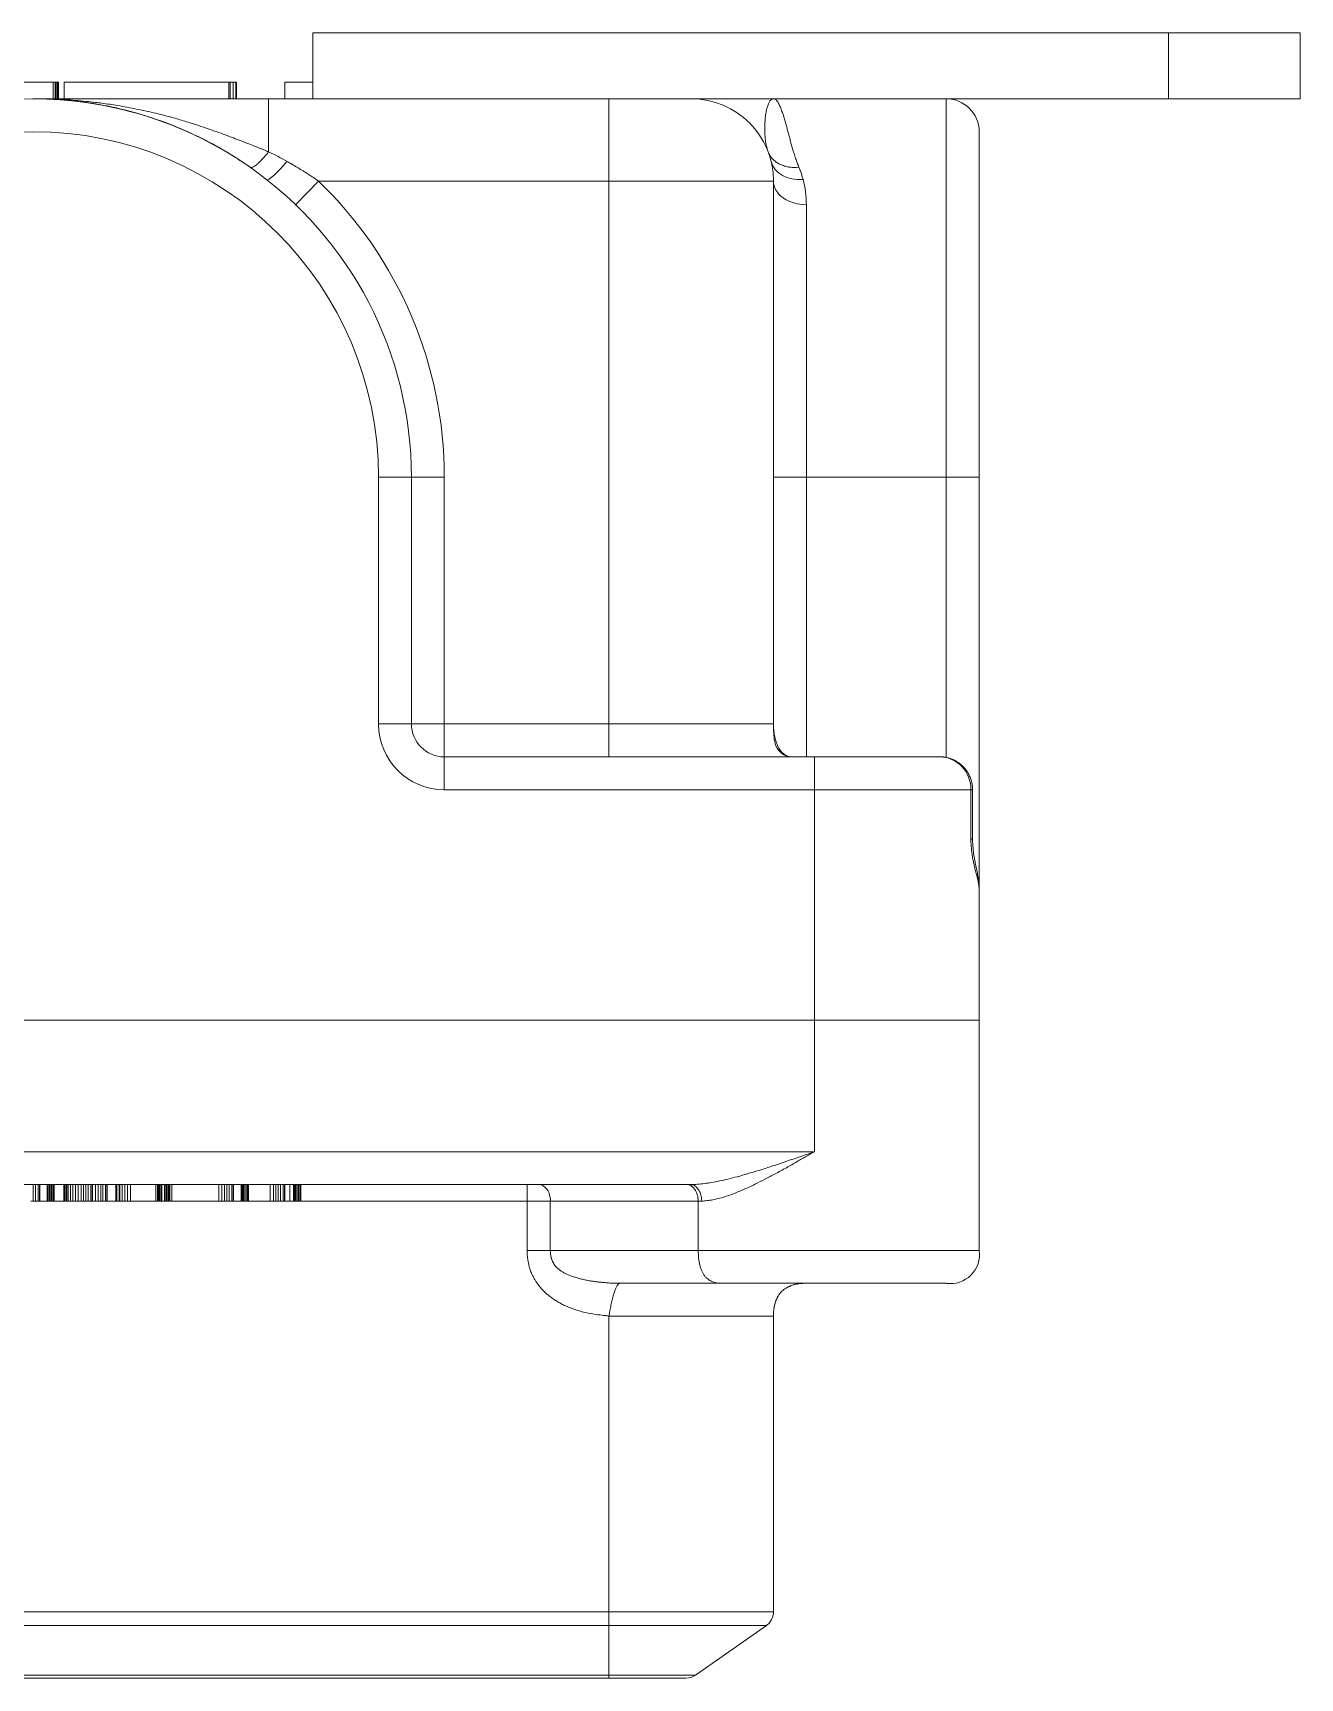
# Model space of a CAD drawing. Header units: millimetres. Extents: x -343 to 384, y -214 to 297.
# Drawn here: x 0 to 77, y -193.2 to -93.2 of the extents above; entities that cross this region are included whole.
import ezdxf

# ---------------------------------------------------------------- set-up
doc = ezdxf.new("R2010")
doc.units = ezdxf.units.MM
doc.linetypes.add('K5LT_THIN', pattern=[0])

# ---------------------------------------------------------------- blocks, each defined once
blk = doc.blocks.new('U5')
at = {"color": 7, "linetype": 'K5LT_THIN', "lineweight": 18}
for p, q in [((69, -93.17), (17, -93.17)), ((17, -93.17), (17, -97.17)), ((69, -93.17), (69, -97.17)), ((69, -93.17), (77, -93.17)), ((77, -93.17), (77, -97.17)), ((-0.84, -96.17), (1.23, -96.17)), ((1.23, -97.17), (1.23, -96.17)), ((1.23, -96.17), (1.35, -96.17)), ((1.35, -97.17), (1.35, -96.17)), ((1.35, -96.17), (1.36, -96.17)), ((1.36, -97.17), (1.36, -96.17)), ((1.36, -96.17), (1.42, -96.17)), ((1.42, -96.17), (1.5, -96.17)), ((1.42, -97.17), (1.42, -96.17)), ((1.5, -97.17), (1.5, -96.17)), ((1.5, -96.17), (1.54, -96.17)), ((1.54, -97.17), (1.54, -96.17)), ((1.54, -96.17), (1.56, -96.17)), ((1.56, -97.17), (1.56, -96.17)), ((1.9, -96.17), (11.9, -96.17)), ((1.9, -97.17), (1.9, -96.17)), ((11.9, -97.17), (11.9, -96.17)), ((11.9, -96.17), (11.99, -96.17)), ((11.99, -96.17), (12.17, -96.17)), ((11.99, -97.17), (11.99, -96.17)), ((12.17, -96.17), (12.33, -96.17)), ((12.17, -97.17), (12.17, -96.17)), ((12.33, -97.17), (12.33, -96.17)), ((12.33, -96.17), (12.38, -96.17)), ((12.38, -97.17), (12.38, -96.17)), ((15.3, -97.17), (15.3, -96.17)), ((15.3, -96.17), (17, -96.17)), ((0, -97.17), (1.04, -97.17)), ((14.32, -97.17), (0, -97.17)), ((0.05, -97.17), (0.01, -97.17)), ((0.12, -97.17), (0.12, -97.17)), ((1.9, -97.17), (1.7, -97.17)), ((35, -97.17), (14.32, -97.17)), ((14.32, -97.17), (14.32, -100.4)), ((35, -97.17), (40, -97.17)), ((35, -97.17), (35, -102.17)), ((69, -97.17), (35, -97.17)), ((55.5, -97.17), (55.5, -120.17)), ((77, -97.17), (69, -97.17)), ((57.5, -99.17), (57.5, -120.17)), ((17.35, -102.17), (15.96, -103.61)), ((35, -102.17), (17.35, -102.17)), ((35, -135.17), (35, -102.17)), ((35, -102.17), (45, -102.17)), ((45, -135.18), (45, -102.17)), ((47, -103.61), (47, -120.17)), ((23, -120.17), (21, -120.17)), ((21, -135.17), (21, -120.17)), ((25, -120.17), (23, -120.17)), ((23, -135.17), (23, -120.17)), ((25, -135.17), (25, -120.17)), ((45, -120.17), (47, -120.17)), ((47, -120.17), (55.5, -120.17)), ((47, -120.17), (47, -137.17)), ((55.5, -120.17), (57.5, -120.17)), ((55.5, -120.17), (55.5, -137.21)), ((57.5, -120.17), (57.5, -146.17)), ((21, -135.17), (23, -135.17)), ((23, -135.17), (25, -135.17)), ((25, -135.17), (35, -135.17)), ((25, -137.17), (25, -135.17)), ((35, -137.17), (35, -135.17)), ((45, -135.17), (35, -135.17)), ((45, -135.17), (45, -135.17)), ((45.53, -136.91), (45.54, -136.91)), ((45.53, -136.91), (45.54, -136.91)), ((25, -139.17), (25, -137.17)), ((47.5, -137.17), (25, -137.17)), ((38, -137.17), (45, -137.17)), ((50.5, -137.17), (44.5, -137.17)), ((44.5, -137.17), (45, -137.17)), ((44.5, -137.17), (45, -137.17)), ((45, -137.17), (44.5, -137.17)), ((47.5, -137.17), (55.1, -137.17)), ((47.5, -137.17), (47.5, -139.17)), ((50.27, -137.17), (50.5, -137.17)), ((47.5, -139.17), (25, -139.17)), ((47.5, -139.17), (47.5, -153.17)), ((47.5, -139.17), (57, -139.17)), ((57, -139.17), (57, -142.17)), ((57.1, -139.17), (57, -139.17)), ((57.1, -139.17), (57.1, -142.17)), ((57, -142.17), (57.1, -142.17)), ((57.5, -145.24), (57.5, -153.17)), ((47.5, -153.17), (-47.5, -153.17)), ((47.5, -153.17), (-47.5, -153.17)), ((47.5, -153.17), (47.5, -161.17)), ((57.5, -153.17), (47.5, -153.17)), ((57.5, -153.17), (47.5, -153.17)), ((57.5, -153.17), (57.5, -161.17)), ((-47.5, -161.17), (47.5, -161.17)), ((57.5, -161.17), (57.5, -167.17)), ((-39.95, -163.17), (39.95, -163.17)), ((0.02, -163.17), (0.02, -164.17)), ((0.16, -163.17), (0.16, -164.17)), ((0.32, -163.17), (0.32, -164.17)), ((0.4, -163.17), (0.4, -164.17)), ((0.41, -163.17), (0.41, -164.17)), ((0.42, -163.17), (0.42, -164.17)), ((0.86, -163.17), (0.86, -164.17)), ((0.87, -163.17), (0.87, -164.17)), ((0.93, -163.17), (0.93, -164.17)), ((1, -163.17), (1, -164.17)), ((1.08, -163.17), (1.08, -164.17)), ((1.16, -163.17), (1.16, -164.17)), ((1.23, -163.17), (1.23, -164.17)), ((1.29, -163.17), (1.29, -164.17)), ((1.3, -163.17), (1.3, -164.17)), ((1.87, -163.17), (1.87, -164.17)), ((1.91, -163.17), (1.91, -164.17)), ((2, -163.17), (2, -164.17)), ((2.07, -163.17), (2.07, -164.17)), ((2.14, -163.17), (2.14, -164.17)), ((2.28, -163.17), (2.28, -164.17)), ((2.42, -163.17), (2.42, -164.17)), ((2.58, -163.17), (2.58, -164.17)), ((2.75, -163.17), (2.75, -164.17)), ((2.93, -163.17), (2.93, -164.17)), ((3.08, -163.17), (3.08, -164.17)), ((3.22, -163.17), (3.22, -164.17)), ((3.35, -163.17), (3.35, -164.17)), ((3.51, -163.17), (3.51, -164.17)), ((3.6, -163.17), (3.6, -164.17)), ((3.61, -163.17), (3.61, -164.17)), ((3.62, -163.17), (3.62, -164.17)), ((3.63, -163.17), (3.63, -164.17)), ((3.81, -163.17), (3.81, -164.17)), ((3.97, -163.17), (3.97, -164.17)), ((4.12, -163.17), (4.12, -164.17)), ((4.25, -163.17), (4.25, -164.17)), ((4.41, -163.17), (4.41, -164.17)), ((4.5, -163.17), (4.5, -164.17)), ((4.51, -163.17), (4.51, -164.17)), ((4.51, -163.17), (4.51, -164.17)), ((5.04, -163.17), (5.04, -164.17)), ((5.09, -163.17), (5.09, -164.17)), ((5.24, -163.17), (5.24, -164.17)), ((5.29, -163.17), (5.29, -164.17)), ((5.43, -163.17), (5.43, -164.17)), ((5.58, -163.17), (5.58, -164.17)), ((5.74, -163.17), (5.74, -164.17)), ((5.92, -163.17), (5.92, -164.17)), ((7.47, -163.17), (7.47, -164.17)), ((7.58, -163.17), (7.58, -164.17)), ((7.64, -163.17), (7.64, -164.17)), ((7.67, -163.17), (7.67, -164.17)), ((7.69, -163.17), (7.69, -164.17)), ((7.7, -163.17), (7.7, -164.17)), ((7.77, -163.17), (7.77, -164.17)), ((7.84, -163.17), (7.84, -164.17)), ((7.99, -163.17), (7.99, -164.17)), ((8.07, -163.17), (8.07, -164.17)), ((8.12, -163.17), (8.12, -164.17)), ((8.14, -163.17), (8.14, -164.17)), ((8.22, -163.17), (8.22, -164.17)), ((8.23, -163.17), (8.23, -164.17)), ((8.25, -163.17), (8.25, -164.17)), ((8.27, -163.17), (8.27, -164.17)), ((8.33, -163.17), (8.33, -164.17)), ((8.44, -163.17), (8.44, -164.17)), ((11.3, -163.17), (11.3, -164.17)), ((11.48, -163.17), (11.48, -164.17)), ((11.64, -163.17), (11.64, -164.17)), ((11.79, -163.17), (11.79, -164.17)), ((11.92, -163.17), (11.92, -164.17)), ((12.08, -163.17), (12.08, -164.17)), ((12.16, -163.17), (12.16, -164.17)), ((12.18, -163.17), (12.18, -164.17)), ((12.18, -163.17), (12.18, -164.17)), ((12.66, -163.17), (12.66, -164.17)), ((12.68, -163.17), (12.68, -164.17)), ((12.73, -163.17), (12.73, -164.17)), ((12.8, -163.17), (12.8, -164.17)), ((12.88, -163.17), (12.88, -164.17)), ((12.96, -163.17), (12.96, -164.17)), ((13.03, -163.17), (13.03, -164.17)), ((13.09, -163.17), (13.09, -164.17)), ((13.1, -163.17), (13.1, -164.17)), ((14.42, -163.17), (14.42, -164.17)), ((14.61, -163.17), (14.61, -164.17)), ((14.76, -163.17), (14.76, -164.17)), ((14.91, -163.17), (14.91, -164.17)), ((15.05, -163.17), (15.05, -164.17)), ((15.21, -163.17), (15.21, -164.17)), ((15.29, -163.17), (15.29, -164.17)), ((15.3, -163.17), (15.3, -164.17)), ((15.31, -163.17), (15.31, -164.17)), ((15.61, -163.17), (15.61, -164.17)), ((15.62, -163.17), (15.62, -164.17)), ((15.84, -163.17), (15.84, -164.17)), ((15.87, -163.17), (15.87, -164.17)), ((15.92, -163.17), (15.92, -164.17)), ((15.98, -163.17), (15.98, -164.17)), ((16.05, -163.17), (16.05, -164.17)), ((16.13, -163.17), (16.13, -164.17)), ((16.21, -163.17), (16.21, -164.17)), ((16.25, -163.17), (16.25, -164.17)), ((16.28, -163.17), (16.28, -164.17)), ((30.03, -163.17), (30.03, -164.17)), ((0.02, -164.17), (-0.12, -164.17)), ((0.16, -164.17), (0.02, -164.17)), ((0.32, -164.17), (0.16, -164.17)), ((0.4, -164.17), (0.32, -164.17)), ((0.41, -164.17), (0.4, -164.17)), ((0.42, -164.17), (0.41, -164.17)), ((0.86, -164.17), (0.42, -164.17)), ((0.87, -164.17), (0.86, -164.17)), ((0.93, -164.17), (0.87, -164.17)), ((1, -164.17), (0.93, -164.17)), ((1.08, -164.17), (1, -164.17)), ((1.16, -164.17), (1.08, -164.17)), ((1.23, -164.17), (1.16, -164.17)), ((1.29, -164.17), (1.23, -164.17)), ((1.3, -164.17), (1.29, -164.17)), ((1.87, -164.17), (1.3, -164.17)), ((1.91, -164.17), (1.87, -164.17)), ((2, -164.17), (1.91, -164.17)), ((2.07, -164.17), (2, -164.17)), ((2.14, -164.17), (2.07, -164.17)), ((2.28, -164.17), (2.14, -164.17)), ((2.42, -164.17), (2.28, -164.17)), ((2.58, -164.17), (2.42, -164.17)), ((2.75, -164.17), (2.58, -164.17)), ((2.93, -164.17), (2.75, -164.17)), ((3.08, -164.17), (2.93, -164.17)), ((3.22, -164.17), (3.08, -164.17)), ((3.35, -164.17), (3.22, -164.17)), ((3.51, -164.17), (3.35, -164.17)), ((3.6, -164.17), (3.51, -164.17)), ((3.61, -164.17), (3.6, -164.17)), ((3.62, -164.17), (3.61, -164.17)), ((3.63, -164.17), (3.62, -164.17)), ((3.81, -164.17), (3.63, -164.17)), ((3.97, -164.17), (3.81, -164.17)), ((4.12, -164.17), (3.97, -164.17)), ((4.25, -164.17), (4.12, -164.17)), ((4.41, -164.17), (4.25, -164.17)), ((4.5, -164.17), (4.41, -164.17)), ((4.51, -164.17), (4.5, -164.17)), ((4.51, -164.17), (4.51, -164.17)), ((5.04, -164.17), (4.51, -164.17)), ((5.09, -164.17), (5.04, -164.17)), ((5.24, -164.17), (5.09, -164.17)), ((5.29, -164.17), (5.24, -164.17)), ((5.43, -164.17), (5.29, -164.17)), ((5.58, -164.17), (5.43, -164.17)), ((5.74, -164.17), (5.58, -164.17)), ((5.92, -164.17), (5.74, -164.17)), ((7.47, -164.17), (5.92, -164.17)), ((7.58, -164.17), (7.47, -164.17)), ((7.64, -164.17), (7.58, -164.17)), ((7.67, -164.17), (7.64, -164.17)), ((7.69, -164.17), (7.67, -164.17)), ((7.7, -164.17), (7.69, -164.17)), ((7.77, -164.17), (7.7, -164.17)), ((7.84, -164.17), (7.77, -164.17)), ((7.99, -164.17), (7.84, -164.17)), ((8.07, -164.17), (7.99, -164.17)), ((8.12, -164.17), (8.07, -164.17)), ((8.14, -164.17), (8.12, -164.17)), ((8.22, -164.17), (8.14, -164.17)), ((8.23, -164.17), (8.22, -164.17)), ((8.25, -164.17), (8.23, -164.17)), ((8.27, -164.17), (8.25, -164.17)), ((8.33, -164.17), (8.27, -164.17)), ((8.44, -164.17), (8.33, -164.17)), ((11.3, -164.17), (8.44, -164.17)), ((11.48, -164.17), (11.3, -164.17)), ((11.64, -164.17), (11.48, -164.17)), ((11.79, -164.17), (11.64, -164.17)), ((11.92, -164.17), (11.79, -164.17)), ((12.08, -164.17), (11.92, -164.17)), ((12.16, -164.17), (12.08, -164.17)), ((12.18, -164.17), (12.16, -164.17)), ((12.18, -164.17), (12.18, -164.17)), ((12.66, -164.17), (12.18, -164.17)), ((12.68, -164.17), (12.66, -164.17)), ((12.73, -164.17), (12.68, -164.17)), ((12.8, -164.17), (12.73, -164.17)), ((12.88, -164.17), (12.8, -164.17)), ((12.96, -164.17), (12.88, -164.17)), ((13.03, -164.17), (12.96, -164.17)), ((13.09, -164.17), (13.03, -164.17)), ((13.1, -164.17), (13.09, -164.17)), ((14.42, -164.17), (13.1, -164.17)), ((14.61, -164.17), (14.42, -164.17)), ((14.76, -164.17), (14.61, -164.17)), ((14.91, -164.17), (14.76, -164.17)), ((15.05, -164.17), (14.91, -164.17)), ((15.21, -164.17), (15.05, -164.17)), ((15.29, -164.17), (15.21, -164.17)), ((15.3, -164.17), (15.29, -164.17)), ((15.31, -164.17), (15.3, -164.17)), ((15.61, -164.17), (15.31, -164.17)), ((15.62, -164.17), (15.61, -164.17)), ((15.84, -164.17), (15.62, -164.17)), ((15.87, -164.17), (15.84, -164.17)), ((15.92, -164.17), (15.87, -164.17)), ((15.98, -164.17), (15.92, -164.17)), ((16.05, -164.17), (15.98, -164.17)), ((16.13, -164.17), (16.05, -164.17)), ((16.21, -164.17), (16.13, -164.17)), ((16.25, -164.17), (16.21, -164.17)), ((16.28, -164.17), (16.25, -164.17)), ((30.03, -164.17), (16.28, -164.17)), ((30.03, -164.17), (30.03, -167.17)), ((30.03, -164.17), (31.44, -164.17)), ((31.44, -164.17), (31.44, -167.17)), ((40.43, -164.17), (31.44, -164.17)), ((40.43, -164.17), (40.43, -167.17)), ((40.64, -164.17), (40.43, -164.17)), ((31.44, -167.17), (30.03, -167.17)), ((40.43, -167.17), (31.44, -167.17)), ((57.5, -167.17), (40.43, -167.17)), ((35.67, -169.17), (35.68, -169.17)), ((41.84, -169.17), (35.68, -169.17)), ((55.5, -169.17), (41.84, -169.17)), ((43.1, -169.17), (50.59, -169.17)), ((46.96, -169.17), (46.98, -169.17)), ((46.98, -169.17), (46.96, -169.17)), ((46.96, -169.17), (46.98, -169.17)), ((50.59, -169.17), (51.9, -169.17)), ((55.5, -169.17), (53.16, -169.17)), ((35, -171.16), (35, -171.17)), ((35, -171.17), (35, -189.14)), ((45, -171.17), (35, -171.17)), ((45, -171.16), (45, -171.17)), ((45, -171.17), (45, -189.14)), ((35, -189.14), (-35, -189.14)), ((35, -189.96), (-35, -189.96)), ((35, -189.14), (35, -189.96)), ((35, -189.14), (45, -189.14)), ((35, -192.99), (35, -189.96)), ((35, -189.96), (44.57, -189.96)), ((40.26, -192.99), (44.57, -189.96)), ((35, -192.99), (-35, -192.99)), ((35, -193.17), (35, -192.99)), ((35, -192.99), (40.26, -192.99)), ((35, -193.17), (-35, -193.17)), ((35, -193.17), (39.68, -193.17))]:
    blk.add_line(p, q, dxfattribs=at)
for centre, radius, start, end in [((0, -120.17), 23, 54.9844, 125.0199), ((0, -120.17), 23, 56.1737, 89.9986), ((40, -102.17), 5, 0, 90), ((45, -98.32), 1.16, 89.9699, 89.9747), ((55.5, -99.17), 2, 0, 90), ((0, -120.17), 21, 0, 180), ((40, -102.17), 5, 13.7231, 20.7022), ((0, -120.17), 23, 0, 54.9823), ((0, -120.17), 23, 54.9823, 54.9844), ((0, -120.17), 25, 0, 46.0545), ((0, -120.17), 23, 44.0792, 46.0545), ((25, -135.17), 4, 180, 270), ((25, -135.17), 2, 180, 270), ((55.5, -161.17), 2, 358.2739, 0), ((55.75, -167.42), 1.77, 261.8699, 8.1301), ((55.75, -167.42), 1.77, 261.8699, 8.1301), ((44, -189.14), 1, 305, 0), ((39.68, -192.17), 1, 270, 305)]:
    blk.add_arc(centre, radius, start, end, dxfattribs=at)
for centre, major_axis, ratio, start_param, end_param in [((15.44, -100.51), (1.24, 1.57), 0.14915, 3.14159, 4.52473), ((46.8, -100.51), (1.94, 0.47), 0.77763, 3.14159, 4.52473), ((47, -102.17), (-2, 0), 0.72, 0, 1.5708), ((55.1, -139.17), (0, 2), 0.94992, 4.71239, 6.28319), ((30.74, -164.17), (0, 1), 0.70711, 4.71239, 6.28319), ((39.72, -164.17), (0, 1), 0.70711, 4.71239, 6.28319)]:
    blk.add_ellipse(centre, major_axis=major_axis, ratio=ratio, start_param=start_param, end_param=end_param, dxfattribs=at)
for points, knots in [([(14.32, -100.4), (14.29, -100.39), (14.24, -100.37), (14.17, -100.34), (14.08, -100.3), (13.96, -100.25), (13.77, -100.17), (13.48, -100.05), (13.09, -99.9), (12.64, -99.73), (12.17, -99.55), (11.68, -99.36), (11.16, -99.17), (10.6, -98.98), (9.99, -98.77), (9.3, -98.55), (8.45, -98.3), (7.44, -98.04), (6.31, -97.79), (5.22, -97.59), (4.24, -97.44), (3.43, -97.35), (2.53, -97.26), (1.67, -97.2), (0.95, -97.18), (0.59, -97.17), (0.43, -97.17), (0.32, -97.17), (0.24, -97.17), (0.18, -97.17), (0.13, -97.17), (0.08, -97.17), (0.06, -97.17), (0.04, -97.17), (0.03, -97.17), (0.02, -97.17), (0.01, -97.17), (0, -97.17), (0, -97.17)], [0, 0, 0, 0, 0.20753, 0.4157, 0.63109, 0.90696, 1.42009, 2.22166, 3.30881, 4.57252, 5.8612, 7.23492, 8.61073, 10.1715, 11.81549, 13.70734, 15.89549, 18.81585, 22.008, 25.1218, 27.73043, 29.9158, 31.6678, 35.00212, 36.88179, 37.44969, 37.88302, 38.18178, 38.34598, 38.51018, 38.67437, 38.79304, 38.864, 38.88991, 38.91369, 38.94358, 38.97148, 39, 39, 39, 39]), ([(0.31, -97.17), (0.33, -97.17), (0.36, -97.17), (0.42, -97.17), (0.46, -97.17), (0.58, -97.17), (0.66, -97.18), (0.89, -97.18), (1.04, -97.19), (1.51, -97.21), (1.82, -97.24), (2.72, -97.32), (3.31, -97.4), (4.69, -97.63), (5.47, -97.81), (7.13, -98.28), (8, -98.58), (9.7, -99.29), (10.52, -99.69), (11.81, -100.42), (12.29, -100.72), (12.76, -101.03)], [0, 0, 0, 0, 0.34246, 0.34246, 0.85614, 0.85614, 1.88352, 1.88352, 3.93827, 3.93827, 8.04776, 8.04776, 15.9243, 15.9243, 26.61918, 26.61918, 38.81918, 38.81918, 51.01918, 51.01918, 58.5585, 58.5585, 58.5585, 58.5585]), ([(45, -97.17), (45, -97.17), (45, -97.17), (44.99, -97.17), (44.99, -97.17), (44.99, -97.17), (44.99, -97.17), (44.98, -97.17), (44.98, -97.17), (44.98, -97.17), (44.97, -97.17), (44.95, -97.17), (44.91, -97.19), (44.84, -97.24), (44.76, -97.34), (44.67, -97.52), (44.6, -97.75), (44.55, -97.98), (44.51, -98.22), (44.49, -98.47), (44.48, -98.71), (44.47, -98.94), (44.47, -99.16), (44.48, -99.35), (44.49, -99.52), (44.51, -99.68), (44.53, -99.82), (44.55, -99.95), (44.58, -100.06), (44.61, -100.17), (44.64, -100.29), (44.66, -100.36), (44.68, -100.4)], [0, 0, 0, 0, 0.12445, 0.23091, 0.30925, 0.35946, 0.39924, 0.45611, 0.54695, 0.66381, 0.91412, 1.43226, 2.58889, 4.67059, 7.7535, 11.07199, 14.09736, 16.53619, 18.70521, 20.7428, 22.56058, 24.22015, 25.62734, 26.83181, 27.92036, 28.86544, 29.74114, 30.4485, 31.08813, 31.75226, 32.38955, 33, 33, 33, 33]), ([(45, -97.17), (45.05, -97.17), (45.15, -97.21), (45.28, -97.38), (45.39, -97.61), (45.49, -97.85), (45.58, -98.12), (45.67, -98.39), (45.75, -98.67), (45.82, -98.95), (45.89, -99.22), (45.97, -99.5), (46.04, -99.78), (46.12, -100.06), (46.2, -100.34), (46.3, -100.64), (46.39, -100.92), (46.48, -101.15), (46.53, -101.28), (46.55, -101.33)], [0, 0, 0, 0, 2.45771, 4.65252, 6.39877, 8.01165, 9.35801, 10.62349, 11.77863, 12.82113, 13.78104, 14.68616, 15.58503, 16.44424, 17.27456, 18.09016, 18.97257, 19.6104, 20, 20, 20, 20]), ([(13.2, -101.33), (13.22, -101.34), (13.26, -101.35), (13.35, -101.33), (13.46, -101.27), (13.58, -101.19), (13.71, -101.07), (13.86, -100.93), (14.01, -100.76), (14.17, -100.58), (14.27, -100.46), (14.32, -100.4)], [0, 0, 0, 0, 1.61798, 3.03048, 4.29384, 5.59346, 6.93542, 8.27095, 9.58224, 10.82777, 12, 12, 12, 12]), ([(17.35, -102.17), (17.15, -102.03), (16.74, -101.75), (16.18, -101.41), (15.74, -101.15), (15.52, -101.02), (15.44, -100.98)], [0, 0, 0, 0, 2.30188, 4.60377, 6.15932, 7, 7, 7, 7]), ([(46.55, -101.33), (46.43, -101.34), (46.22, -101.35), (45.92, -101.33), (45.66, -101.26), (45.42, -101.17), (45.21, -101.06), (45.03, -100.92), (44.88, -100.76), (44.76, -100.59), (44.7, -100.46), (44.68, -100.4)], [0, 0, 0, 0, 1.65013, 3.13952, 4.44428, 5.77085, 7.07522, 8.33862, 9.56323, 10.76946, 12, 12, 12, 12]), ([(44.86, -100.98), (44.86, -100.98), (44.86, -100.98), (44.86, -100.98), (44.86, -100.98), (44.86, -100.98), (44.86, -100.98), (44.86, -100.98), (44.86, -100.98), (44.86, -100.97), (44.86, -100.97), (44.85, -100.97), (44.85, -100.97), (44.85, -100.96), (44.85, -100.95), (44.85, -100.94), (44.84, -100.93), (44.84, -100.91), (44.84, -100.9), (44.83, -100.87), (44.82, -100.85), (44.82, -100.83)], [0.0001, 0.0001, 0.0001, 0.0001, 0.005, 0.005, 0.02, 0.02, 0.04, 0.04, 0.08, 0.08, 0.16, 0.16, 0.31999, 0.31999, 0.63998, 0.63998, 1.23998, 1.23998, 1.83998, 1.83998, 3, 3, 3, 3]), ([(46.55, -101.33), (46.57, -101.38), (46.61, -101.48), (46.65, -101.61), (46.7, -101.73), (46.73, -101.85), (46.77, -101.96), (46.79, -102.04), (46.8, -102.08)], [0, 0, 0, 0, 1.95481, 3.58757, 4.89828, 6.3581, 7.72534, 9, 9, 9, 9]), ([(45.31, -136.77), (45.28, -136.73), (45.23, -136.65), (45.17, -136.54), (45.13, -136.44), (45.1, -136.34), (45.07, -136.23), (45.05, -136.1), (45.03, -135.96), (45.02, -135.8), (45.01, -135.63), (45, -135.46), (45, -135.3), (45, -135.21), (45, -135.17)], [0, 0, 0, 0, 1.21201, 2.2751, 3.18927, 4.12073, 5.1151, 6.27564, 7.58793, 9.08058, 10.61851, 12.42971, 13.87961, 15, 15, 15, 15]), ([(45, -135.17), (45, -135.17), (45, -135.17), (45, -135.18), (45, -135.18), (45, -135.18), (45, -135.18), (45, -135.18), (45, -135.18), (45, -135.19), (45, -135.19), (45, -135.19), (45, -135.19), (45, -135.19), (45, -135.19), (45, -135.2), (45, -135.2), (45, -135.2), (45, -135.2), (45, -135.21), (45, -135.21), (45, -135.21), (45, -135.22), (45, -135.22), (45, -135.22), (45, -135.23), (45, -135.24), (45, -135.25), (45, -135.25), (45, -135.26), (45, -135.26), (45, -135.27), (45, -135.28), (45, -135.29), (45, -135.3), (45, -135.32), (45, -135.33), (45, -135.35), (45, -135.37), (45.01, -135.42), (45.01, -135.46), (45.02, -135.56), (45.03, -135.63), (45.05, -135.8), (45.07, -135.9), (45.11, -136.09), (45.13, -136.17), (45.18, -136.33), (45.21, -136.4), (45.27, -136.53), (45.3, -136.58), (45.35, -136.68), (45.38, -136.73), (45.43, -136.8), (45.46, -136.83), (45.5, -136.88), (45.52, -136.9), (45.53, -136.91)], [0, 0, 0, 0, 0.35743, 0.35743, 0.63942, 0.63942, 0.66633, 0.66633, 0.90379, 0.90379, 1.14124, 1.14124, 1.22211, 1.22211, 1.54044, 1.54044, 1.6481, 1.6481, 2.0741, 2.0741, 2.50009, 2.50009, 2.77899, 2.77899, 3.33679, 3.33679, 4.42845, 4.42845, 5.21552, 5.21552, 6.0026, 6.0026, 7.09082, 7.09082, 8.60837, 8.60837, 10.26914, 10.26914, 13.59068, 13.59068, 20.23376, 20.23376, 33.51992, 33.51992, 53.00302, 53.00302, 71.28454, 71.28454, 87.92663, 87.92663, 102.78118, 102.78118, 116.00039, 116.00039, 127.75326, 127.75326, 134.99941, 134.99941, 134.99941, 134.99941]), ([(46.03, -137.17), (45.96, -137.17), (45.81, -137.14), (45.63, -137.06), (45.49, -136.95), (45.39, -136.85), (45.33, -136.79), (45.31, -136.77)], [0, 0, 0, 0, 2.34937, 4.32301, 6.02347, 7.22966, 8, 8, 8, 8]), ([(45.31, -136.77), (45.37, -136.79), (45.45, -136.83), (45.51, -136.89), (45.53, -136.91)], [0, 0, 0, 0, 3.33333, 5, 5, 5, 5]), ([(46.03, -137.17), (46.03, -137.17), (46.03, -137.17), (46.03, -137.17), (46.03, -137.17), (46.03, -137.17), (46.03, -137.17), (46.03, -137.17), (46.02, -137.17), (46.02, -137.17), (46.01, -137.17), (46, -137.16), (45.99, -137.16), (45.97, -137.16), (45.95, -137.16), (45.92, -137.15), (45.9, -137.14), (45.86, -137.13), (45.84, -137.12), (45.79, -137.1), (45.77, -137.08), (45.71, -137.05), (45.68, -137.03), (45.62, -136.98), (45.58, -136.95), (45.55, -136.92), (45.54, -136.91), (45.54, -136.91)], [0.00004, 0.00004, 0.00004, 0.00004, 0.01833, 0.01833, 0.50989, 0.50989, 1.01981, 1.01981, 2.03967, 2.03967, 4.07938, 4.07938, 8.15881, 8.15881, 13.59284, 13.59284, 19.13685, 19.13685, 24.93626, 24.93626, 30.86612, 30.86612, 36.91874, 36.91874, 43.25792, 43.25792, 44, 44, 44, 44]), ([(57.1, -139.17), (57.1, -139.08), (57.09, -138.99), (57.07, -138.82), (57.05, -138.73), (57.01, -138.56), (56.98, -138.48), (56.91, -138.32), (56.87, -138.24), (56.79, -138.09), (56.74, -138.02), (56.64, -137.88), (56.58, -137.82), (56.46, -137.7), (56.4, -137.64), (56.27, -137.54), (56.2, -137.5), (56.06, -137.41), (55.99, -137.37), (55.84, -137.31), (55.77, -137.28), (55.61, -137.23), (55.53, -137.21), (55.38, -137.18), (55.3, -137.17), (55.18, -137.17), (55.14, -137.17), (55.1, -137.17)], [0.000003, 0.000003, 0.000003, 0.000003, 0.080017, 0.080017, 0.160035, 0.160035, 0.240052, 0.240052, 0.320069, 0.320069, 0.400087, 0.400087, 0.480104, 0.480104, 0.560122, 0.560122, 0.640139, 0.640139, 0.720156, 0.720156, 0.800174, 0.800174, 0.880191, 0.880191, 0.960208, 0.960208, 1, 1, 1, 1]), ([(57.5, -145.24), (57.5, -145.18), (57.49, -145.07), (57.47, -144.89), (57.43, -144.72), (57.4, -144.57), (57.36, -144.41), (57.32, -144.26), (57.28, -144.11), (57.25, -143.97), (57.21, -143.84), (57.19, -143.72), (57.16, -143.59), (57.13, -143.46), (57.1, -143.32), (57.08, -143.17), (57.06, -143.02), (57.04, -142.87), (57.03, -142.74), (57.02, -142.62), (57.01, -142.5), (57, -142.39), (57, -142.28), (57, -142.21), (57, -142.17)], [0, 0, 0, 0, 2.90118, 5.38842, 7.36881, 9.14669, 10.73613, 12.22256, 13.53949, 14.68691, 15.62049, 16.56658, 17.41798, 18.247, 19.14921, 20.04755, 20.92154, 21.63021, 22.30133, 22.93478, 23.47194, 23.97399, 24.42611, 25, 25, 25, 25]), ([(57.1, -142.17), (57.1, -142.17), (57.1, -142.17), (57.1, -142.17), (57.1, -142.18), (57.1, -142.19), (57.1, -142.2), (57.1, -142.22), (57.1, -142.24), (57.1, -142.28), (57.1, -142.31), (57.1, -142.39), (57.11, -142.44), (57.11, -142.56), (57.12, -142.61), (57.13, -142.74), (57.13, -142.8), (57.15, -142.94), (57.16, -143.03), (57.19, -143.2), (57.2, -143.3), (57.24, -143.49), (57.26, -143.59), (57.31, -143.82), (57.33, -143.94), (57.38, -144.18), (57.4, -144.31), (57.44, -144.54), (57.46, -144.66), (57.48, -144.87), (57.49, -144.98), (57.5, -145.14), (57.5, -145.19), (57.5, -145.24), (57.5, -145.24), (57.5, -145.24)], [0.00038, 0.00038, 0.00038, 0.00038, 0.05607, 0.05607, 0.79904, 0.79904, 1.59886, 1.59886, 3.19848, 3.19848, 6.39773, 6.39773, 12.79623, 12.79623, 19.8955, 19.8955, 27.73731, 27.73731, 38.8459, 38.8459, 52.35423, 52.35423, 68.55785, 68.55785, 89.16724, 89.16724, 111.12767, 111.12767, 131.01025, 131.01025, 149.06322, 149.06322, 156.99668, 156.99668, 157, 157, 157, 157]), ([(39.95, -163.17), (40.09, -163.17), (40.38, -163.15), (40.81, -163.11), (41.25, -163.04), (41.73, -162.95), (42.25, -162.83), (42.82, -162.69), (43.44, -162.51), (44.12, -162.31), (44.9, -162.06), (45.75, -161.77), (46.64, -161.47), (47.22, -161.26), (47.5, -161.17)], [0, 0, 0, 0, 0.94238, 1.85409, 2.73241, 3.71452, 4.75378, 5.88261, 7.11283, 8.43854, 9.86703, 11.64247, 13.36578, 15, 15, 15, 15]), ([(40.64, -164.17), (40.75, -164.17), (40.97, -164.15), (41.31, -164.1), (41.66, -164.02), (42.05, -163.91), (42.46, -163.77), (42.91, -163.59), (43.4, -163.38), (43.93, -163.13), (44.5, -162.84), (45.12, -162.51), (45.78, -162.15), (46.41, -161.79), (46.98, -161.46), (47.34, -161.26), (47.5, -161.17)], [0, 0, 0, 0, 0.90704, 1.80922, 2.69908, 3.6959, 4.73493, 5.85559, 7.05629, 8.35193, 9.73634, 11.23777, 12.88448, 14.44418, 15.83506, 17, 17, 17, 17]), ([(57.5, -161.23), (57.5, -161.23), (57.5, -161.23), (57.5, -161.23), (57.5, -161.22), (57.5, -161.22), (57.5, -161.22), (57.5, -161.22), (57.5, -161.22), (57.5, -161.22), (57.5, -161.22), (57.5, -161.22), (57.5, -161.22), (57.5, -161.21), (57.5, -161.21), (57.5, -161.21), (57.5, -161.2), (57.5, -161.2), (57.5, -161.19), (57.5, -161.19), (57.5, -161.19), (57.5, -161.19), (57.5, -161.19), (57.5, -161.19), (57.5, -161.19), (57.5, -161.19), (57.5, -161.19), (57.5, -161.18), (57.5, -161.18), (57.5, -161.18), (57.5, -161.18), (57.5, -161.18), (57.5, -161.18), (57.5, -161.17), (57.5, -161.17), (57.5, -161.17), (57.5, -161.17), (57.5, -161.17)], [233.94504, 233.94504, 233.94504, 233.94504, 235.54183, 235.54183, 276.43575, 276.43575, 289.10065, 289.10065, 314.43045, 314.43045, 347.81674, 347.81674, 391.13273, 391.13273, 477.76471, 477.76471, 638.36366, 638.36366, 695.62843, 695.62843, 752.89319, 752.89319, 758.99974, 758.99974, 764.72291, 764.72291, 772.75191, 772.75191, 788.8099, 788.8099, 813.92568, 813.92568, 868.8434, 868.8434, 923.76112, 923.76112, 955, 955, 955, 955]), ([(40.64, -164.17), (40.64, -164.1), (40.63, -163.97), (40.59, -163.8), (40.54, -163.65), (40.47, -163.51), (40.39, -163.4), (40.3, -163.3), (40.2, -163.23), (40.08, -163.18), (40, -163.17), (39.95, -163.17)], [0, 0, 0, 0, 1.56035, 2.92166, 4.1377, 5.38602, 6.67166, 7.93968, 9.21288, 10.46023, 12, 12, 12, 12]), ([(35, -171.16), (34.96, -171.15), (34.92, -171.14), (34.79, -171.13), (34.69, -171.12), (34.41, -171.09), (34.22, -171.07), (33.84, -171), (33.64, -170.96), (33.34, -170.89), (33.24, -170.86), (33.02, -170.79), (32.92, -170.76), (32.72, -170.69), (32.63, -170.65), (32.45, -170.57), (32.35, -170.53), (32.22, -170.47), (32.18, -170.45), (32.1, -170.41), (32.06, -170.39), (31.98, -170.34), (31.94, -170.32), (31.85, -170.27), (31.81, -170.24), (31.74, -170.2), (31.7, -170.17), (31.63, -170.13), (31.6, -170.1), (31.52, -170.05), (31.49, -170.03), (31.42, -169.97), (31.38, -169.94), (31.32, -169.89), (31.29, -169.87), (31.22, -169.81), (31.19, -169.79), (31.14, -169.73), (31.11, -169.71), (31.05, -169.65), (31.02, -169.62), (30.98, -169.58), (30.96, -169.56), (30.94, -169.53), (30.92, -169.52), (30.9, -169.49), (30.88, -169.48), (30.87, -169.46), (30.86, -169.45), (30.85, -169.44), (30.84, -169.43), (30.81, -169.39), (30.79, -169.36), (30.74, -169.3), (30.72, -169.27), (30.67, -169.22), (30.65, -169.18), (30.61, -169.12), (30.59, -169.09), (30.55, -169.03), (30.53, -169), (30.5, -168.95), (30.48, -168.92), (30.44, -168.86), (30.43, -168.83), (30.4, -168.77), (30.38, -168.73), (30.35, -168.68), (30.34, -168.65), (30.31, -168.59), (30.3, -168.56), (30.27, -168.5), (30.26, -168.46), (30.23, -168.38), (30.22, -168.34), (30.18, -168.24), (30.16, -168.17), (30.13, -168.05), (30.12, -167.99), (30.09, -167.87), (30.08, -167.82), (30.07, -167.72), (30.06, -167.67), (30.05, -167.6), (30.05, -167.56), (30.04, -167.49), (30.04, -167.46), (30.03, -167.38), (30.03, -167.34), (30.03, -167.27), (30.03, -167.25), (30.03, -167.21), (30.03, -167.19), (30.03, -167.17)], [2.57086, 2.57086, 2.57086, 2.57086, 3.01061, 3.01061, 4.0599, 4.0599, 6.17826, 6.17826, 8.32191, 8.32191, 9.50454, 9.50454, 10.69412, 10.69412, 11.73149, 11.73149, 12.78106, 12.78106, 13.25378, 13.25378, 13.73046, 13.73046, 14.21174, 14.21174, 14.69832, 14.69832, 15.1269, 15.1269, 15.561, 15.561, 16.00165, 16.00165, 16.44983, 16.44983, 16.83948, 16.83948, 17.23665, 17.23665, 17.62252, 17.62252, 18.01766, 18.01766, 18.20779, 18.20779, 18.39448, 18.39448, 18.57791, 18.57791, 18.64617, 18.64617, 18.75822, 18.75822, 19.11544, 19.11544, 19.46167, 19.46167, 19.81243, 19.81243, 20.15356, 20.15356, 20.47721, 20.47721, 20.79368, 20.79368, 21.11167, 21.11167, 21.42389, 21.42389, 21.70701, 21.70701, 21.98652, 21.98652, 22.37702, 22.37702, 22.763, 22.763, 23.37947, 23.37947, 23.9596, 23.9596, 24.50012, 24.50012, 24.91403, 24.91403, 25.25161, 25.25161, 25.59168, 25.59168, 26.0161, 26.0161, 26.22893, 26.22893, 26.44071, 26.44071, 26.44071, 26.44071]), ([(35.68, -169.17), (35.62, -169.17), (35.53, -169.17), (35.42, -169.16), (35.33, -169.16), (35.26, -169.16), (35.17, -169.16), (35.04, -169.15), (34.86, -169.14), (34.65, -169.12), (34.43, -169.1), (34.21, -169.07), (33.98, -169.04), (33.72, -169), (33.46, -168.94), (33.2, -168.88), (32.96, -168.81), (32.74, -168.73), (32.53, -168.66), (32.35, -168.57), (32.18, -168.48), (32.02, -168.37), (31.88, -168.26), (31.77, -168.15), (31.68, -168.03), (31.61, -167.9), (31.55, -167.78), (31.5, -167.65), (31.47, -167.52), (31.46, -167.42), (31.45, -167.34), (31.44, -167.25), (31.44, -167.2), (31.44, -167.17)], [0, 0, 0, 0, 0.92966, 1.64618, 2.10782, 2.4831, 2.93803, 3.69249, 4.8017, 6.13492, 7.49762, 8.86136, 10.28266, 11.94039, 13.7125, 15.53472, 17.18711, 18.7478, 20.2369, 21.65935, 23.02942, 24.34726, 25.61902, 26.78945, 27.84729, 28.84793, 29.82967, 30.79677, 31.69627, 32.39461, 32.92291, 33.37142, 34, 34, 34, 34]), ([(35.67, -169.17), (35.65, -169.17), (35.62, -169.17), (35.58, -169.2), (35.54, -169.25), (35.5, -169.31), (35.46, -169.38), (35.42, -169.47), (35.38, -169.57), (35.34, -169.68), (35.3, -169.8), (35.26, -169.94), (35.22, -170.09), (35.18, -170.25), (35.14, -170.41), (35.11, -170.59), (35.07, -170.76), (35.04, -170.92), (35.02, -171.05), (35.01, -171.12), (35, -171.16)], [0, 0, 0, 0, 1.79215, 3.34446, 4.68668, 5.98731, 7.22465, 8.36897, 9.47792, 10.57563, 11.65047, 12.73299, 13.84645, 14.96526, 16.12371, 17.28994, 18.4255, 19.5306, 20.36353, 21, 21, 21, 21]), ([(45.23, -170.03), (45.26, -169.98), (45.32, -169.88), (45.41, -169.75), (45.51, -169.64), (45.63, -169.55), (45.75, -169.46), (45.9, -169.37), (46.06, -169.31), (46.24, -169.25), (46.42, -169.21), (46.6, -169.19), (46.78, -169.17), (46.9, -169.17), (46.96, -169.17)], [0, 0, 0, 0, 1.355, 2.53294, 3.5523, 4.63459, 5.7871, 7.01879, 8.31022, 9.67199, 11.05116, 12.34392, 13.58148, 15, 15, 15, 15]), ([(45.31, -169.92), (45.29, -169.94), (45.28, -169.96), (45.26, -170), (45.25, -170.02), (45.24, -170.04)], [0, 0, 0, 0, 1.19673, 1.19673, 2.27141, 2.27141, 2.27141, 2.27141]), ([(46.96, -169.17), (46.94, -169.17), (46.92, -169.17), (46.87, -169.17), (46.83, -169.17), (46.73, -169.18), (46.67, -169.18), (46.53, -169.2), (46.45, -169.21), (46.32, -169.24), (46.27, -169.25), (46.18, -169.28), (46.14, -169.29), (46.06, -169.32), (46.03, -169.34), (45.95, -169.37), (45.92, -169.38), (45.86, -169.41), (45.84, -169.43), (45.81, -169.44)], [0.63419, 0.63419, 0.63419, 0.63419, 2.03843, 2.03843, 4.72136, 4.72136, 9.17204, 9.17204, 14.77204, 14.77204, 18.31616, 18.31616, 20.99387, 20.99387, 23.66842, 23.66842, 26.03531, 26.03531, 28, 28, 28, 28]), ([(46.96, -169.17), (46.94, -169.17), (46.92, -169.17), (46.87, -169.17), (46.83, -169.17), (46.73, -169.18), (46.67, -169.18), (46.53, -169.2), (46.45, -169.21), (46.32, -169.24), (46.27, -169.25), (46.18, -169.28), (46.14, -169.29), (46.06, -169.32), (46.03, -169.34), (45.95, -169.37), (45.92, -169.38), (45.86, -169.41), (45.84, -169.43), (45.81, -169.44)], [0.63419, 0.63419, 0.63419, 0.63419, 2.03843, 2.03843, 4.72136, 4.72136, 9.17204, 9.17204, 14.77204, 14.77204, 18.31616, 18.31616, 20.99387, 20.99387, 23.66842, 23.66842, 26.03531, 26.03531, 28, 28, 28, 28]), ([(45, -171.16), (45, -171.07), (45.01, -170.9), (45.03, -170.67), (45.07, -170.47), (45.12, -170.3), (45.17, -170.16), (45.21, -170.07), (45.23, -170.03)], [0, 0, 0, 0, 2.06352, 3.90084, 5.39468, 6.82246, 7.98514, 9, 9, 9, 9]), ([(45, -171.16), (45, -171.07), (45.01, -170.9), (45.03, -170.67), (45.07, -170.47), (45.12, -170.3), (45.17, -170.16), (45.21, -170.07), (45.23, -170.03)], [0, 0, 0, 0, 2.06352, 3.90084, 5.39468, 6.82246, 7.98514, 9, 9, 9, 9]), ([(45.24, -170.04), (45.2, -170.11), (45.14, -170.24), (45.08, -170.44), (45.04, -170.63), (45.02, -170.8), (45, -170.98), (45, -171.1), (45, -171.16)], [0, 0, 0, 0, 1.81491, 3.44063, 4.87718, 6.26331, 7.63758, 9, 9, 9, 9])]:
    blk.add_open_spline(points, degree=3, knots=knots, dxfattribs=at)
for points, degree in [([(15.44, -100.98), (15.07, -100.77), (14.73, -100.58), (14.32, -100.4)], 3), ([(46.8, -102.08), (46.93, -102.55), (47, -103.06), (47, -103.61)], 3), ([(41.84, -169.17), (40.43, -169.17), (40.43, -167.17)], 2)]:
    blk.add_open_spline(points, degree=degree, dxfattribs=at)

msp = doc.modelspace()

# ---------------------------------------------------------------- block references
msp.add_blockref('U5', (0, 0))

doc.saveas('drawing.dxf')
